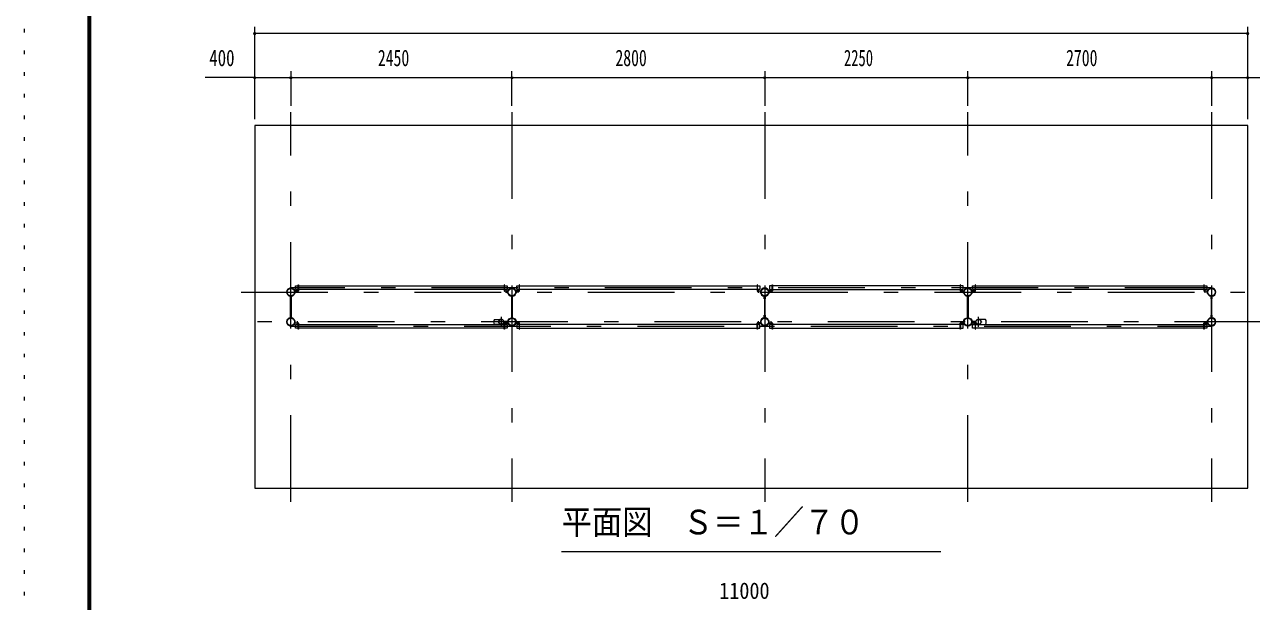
# Model space of a CAD drawing. Units: millimetres, scale not verified, with parts at other scales. Extents: x -32712 to 32715, y -14700 to 14700.
# Drawn here: x -8865 to 4726, y -5647 to 748 of the extents above; entities that cross this region are included whole.
import ezdxf
from ezdxf.enums import TextEntityAlignment as Align

# ---------------------------------------------------------------- set-up
doc = ezdxf.new("R2010")
doc.units = ezdxf.units.MM
doc.header["$LTSCALE"] = 80
doc.linetypes.add('USER3', pattern=[24, 12, -5, 2, -5])
doc.linetypes.add('USER4', pattern=[3, 0.5, -2.5])
for name, color, linetype, lineweight in [('0-2_1-07BOLD', 7, 'Continuous', 18), ('0-3_1-27CENTER', 3, 'USER3', 18), ('0-5_1-57DIM', 3, 'Continuous', 18), ('0-C_F-F1PAPER', 5, 'Continuous', 18), ('0-D_F-E_J_ADD', 5, 'USER4', 18)]:
    doc.layers.add(name, color=color, linetype=linetype, lineweight=lineweight)
doc.styles.add('ＭＳ ゴシック', font='')
doc.styles.get('ＭＳ ゴシック').set_extended_font_data('MS Gothic')

msp = doc.modelspace()

# ---------------------------------------------------------------- linework, layer by layer
at = {"layer": '0-2_1-07BOLD'}
for p, q in [((-5831.02, -2146.96), (-3550.12, -2146.96)), ((-3381.02, -2146.96), (-750.12, -2146.96)), ((1499.89, -2146.96), (-581.02, -2146.96)), ((1668.99, -2146.96), (4199.89, -2146.96)), ((-5918.56, -2503.01), (-5918.56, -2261.91)), ((-5912.57, -2261.91), (-5912.57, -2503.01)), ((-5871.02, -2209.46), (-5871.02, -2229.46)), ((-5836.22, -2204.26), (-5865.82, -2204.26)), ((-5865.82, -2207.46), (-5836.22, -2207.46)), ((-3550.12, -2189.66), (-5831.02, -2189.66)), ((-3518.07, -2189.66), (-3546.92, -2189.66)), ((-3544.92, -2204.26), (-3515.32, -2204.26)), ((-3515.32, -2207.46), (-3544.92, -2207.46)), ((-3468.56, -2503.01), (-3468.56, -2261.91)), ((-3462.57, -2261.91), (-3462.57, -2503.01)), ((-3386.22, -2204.26), (-3415.82, -2204.26)), ((-3415.82, -2207.46), (-3386.22, -2207.46)), ((-750.12, -2189.66), (-3381.02, -2189.66)), ((-718.07, -2189.66), (-746.92, -2189.66)), ((-744.92, -2204.26), (-715.32, -2204.26)), ((-715.32, -2207.46), (-744.92, -2207.46)), ((-710.12, -2209.46), (-710.12, -2229.46)), ((-668.56, -2261.91), (-668.56, -2503.01)), ((-662.56, -2503.01), (-662.56, -2261.91)), ((-615.82, -2204.26), (-586.22, -2204.26)), ((-586.22, -2207.46), (-615.82, -2207.46)), ((-581.02, -2189.66), (1499.89, -2189.66)), ((1503.09, -2189.66), (1531.94, -2189.66)), ((1505.09, -2204.26), (1534.69, -2204.26)), ((1534.69, -2207.46), (1505.09, -2207.46)), ((1581.43, -2503.01), (1581.43, -2261.91)), ((1587.43, -2261.91), (1587.43, -2503.01)), ((1663.78, -2204.26), (1634.19, -2204.26)), ((1634.19, -2207.46), (1663.78, -2207.46)), ((4199.89, -2189.66), (1668.99, -2189.66)), ((4231.94, -2189.66), (4203.09, -2189.66)), ((4205.09, -2204.26), (4234.69, -2204.26)), ((4234.69, -2207.46), (4205.09, -2207.46)), ((4239.89, -2209.46), (4239.89, -2229.46)), ((4281.43, -2261.91), (4281.43, -2503.01)), ((4287.43, -2503.01), (4287.43, -2261.91)), ((-5865.82, -2557.46), (-5836.22, -2557.46)), ((-5836.22, -2560.66), (-5865.82, -2560.66)), ((-5831.02, -2575.26), (-3550.12, -2575.26)), ((-3660.67, -2519.96), (-3593.08, -2519.96)), ((-3593.08, -2574.96), (-3660.67, -2574.96)), ((-3556.23, -2544.45), (-3510.02, -2544.45)), ((-3510.02, -2550.45), (-3556.23, -2550.45)), ((-3511.49, -2542.85), (-3554.83, -2542.85)), ((-3554.83, -2552.06), (-3511.49, -2552.06)), ((-3546.92, -2575.26), (-3518.07, -2575.26)), ((-3515.32, -2557.46), (-3544.92, -2557.46)), ((-3544.92, -2560.66), (-3515.32, -2560.66)), ((-3510.12, -2555.46), (-3510.12, -2535.46)), ((-3421.02, -2555.46), (-3421.02, -2535.46)), ((-3415.82, -2557.46), (-3386.22, -2557.46)), ((-3386.22, -2560.66), (-3415.82, -2560.66)), ((-750.12, -2575.26), (-3381.02, -2575.26)), ((-718.07, -2575.26), (-746.92, -2575.26)), ((-715.32, -2557.46), (-744.92, -2557.46)), ((-744.92, -2560.66), (-715.32, -2560.66)), ((-615.82, -2557.46), (-586.22, -2557.46)), ((-586.22, -2560.66), (-615.82, -2560.66)), ((1499.89, -2575.26), (-581.02, -2575.26)), ((1531.94, -2575.26), (1503.09, -2575.26)), ((1534.69, -2557.46), (1505.09, -2557.46)), ((1505.09, -2560.66), (1534.69, -2560.66)), ((1539.89, -2555.46), (1539.89, -2535.46)), ((1628.88, -2544.45), (1675.1, -2544.45)), ((1675.1, -2550.45), (1628.88, -2550.45)), ((1673.7, -2542.85), (1630.35, -2542.85)), ((1630.35, -2552.06), (1673.7, -2552.06)), ((1634.19, -2557.46), (1663.78, -2557.46)), ((1663.78, -2560.66), (1634.19, -2560.66)), ((1668.99, -2575.26), (4199.89, -2575.26)), ((1779.53, -2519.96), (1711.95, -2519.96)), ((1711.95, -2574.96), (1779.53, -2574.96)), ((4203.09, -2562.66), (4203.09, -2628.46)), ((4234.69, -2557.46), (4205.09, -2557.46)), ((4205.09, -2560.66), (4234.69, -2560.66)), ((-3550.12, -2617.96), (-5831.02, -2617.96)), ((-3381.02, -2617.96), (-750.12, -2617.96)), ((-581.02, -2617.96), (1499.89, -2617.96)), ((4199.89, -2617.96), (1668.99, -2617.96)), ((4231.94, -2617.96), (4203.09, -2617.96))]:
    msp.add_line(p, q, dxfattribs=at)
msp.add_lwpolyline([(4684.44, -4392.46), (4684.44, -372.46), (-6315.57, -372.46), (-6315.57, -4392.46)], close=True, dxfattribs=at)
for points in [[(-5834.22, -2189.66), (-5863.07, -2189.66), (-5863.07, -2146.96), (-5834.22, -2146.96)], [(-5834.22, -2202.26), (-5834.22, -2136.46), (-5831.02, -2136.46), (-5831.02, -2202.26)], [(-3546.92, -2202.26), (-3546.92, -2136.46), (-3550.12, -2136.46), (-3550.12, -2202.26)], [(-3546.92, -2146.96), (-3518.07, -2146.96), (-3518.07, -2189.66)], [(-3384.22, -2189.66), (-3413.07, -2189.66), (-3413.07, -2146.96), (-3384.22, -2146.96)], [(-3381.02, -2202.26), (-3381.02, -2136.46), (-3384.22, -2136.46), (-3384.22, -2202.26)], [(-746.92, -2202.26), (-746.92, -2136.46), (-750.12, -2136.46), (-750.12, -2202.26)], [(-746.92, -2146.96), (-718.07, -2146.96), (-718.07, -2189.66)], [(-584.22, -2146.96), (-613.07, -2146.96), (-613.07, -2189.66), (-584.22, -2189.66)], [(-584.22, -2202.26), (-584.22, -2136.46), (-581.02, -2136.46), (-581.02, -2202.26)], [(1503.09, -2202.26), (1503.09, -2136.46), (1499.89, -2136.46), (1499.89, -2202.26)], [(1531.94, -2189.66), (1531.94, -2146.96), (1503.09, -2146.96)], [(1665.79, -2189.66), (1636.94, -2189.66), (1636.94, -2146.96), (1665.79, -2146.96)], [(1668.99, -2202.26), (1668.99, -2136.46), (1665.78, -2136.46), (1665.78, -2202.26)], [(4203.09, -2202.26), (4203.09, -2136.46), (4199.89, -2136.46), (4199.89, -2202.26)], [(4203.09, -2146.96), (4231.94, -2146.96), (4231.94, -2189.66)], [(-5920.17, -2263.38), (-5920.17, -2292.46), (-5918.56, -2292.46)], [(-5912.57, -2292.46), (-5910.96, -2292.46), (-5910.96, -2263.38)], [(-5871.02, -2229.46), (-5867.82, -2229.46), (-5867.82, -2209.46)], [(-3510.12, -2209.46), (-3510.12, -2229.46), (-3513.32, -2229.46), (-3513.32, -2209.46)], [(-3470.17, -2263.38), (-3470.17, -2292.46), (-3468.56, -2292.46)], [(-3462.57, -2292.46), (-3460.96, -2292.46), (-3460.96, -2263.38)], [(-3417.82, -2209.46), (-3417.82, -2229.46), (-3421.02, -2229.46), (-3421.02, -2209.46)], [(-710.12, -2229.46), (-713.32, -2229.46), (-713.32, -2209.46)], [(-668.56, -2292.46), (-670.17, -2292.46), (-670.17, -2263.38)], [(-660.96, -2263.38), (-660.96, -2292.46), (-662.56, -2292.46)], [(-617.82, -2209.46), (-617.82, -2229.46), (-621.02, -2229.46), (-621.02, -2209.46)], [(1539.88, -2209.46), (1539.88, -2229.46), (1536.69, -2229.46), (1536.69, -2209.46)], [(1579.83, -2263.38), (1579.83, -2292.46), (1581.43, -2292.46)], [(1587.43, -2292.46), (1589.03, -2292.46), (1589.03, -2263.38)], [(1632.18, -2209.46), (1632.18, -2229.46), (1628.99, -2229.46), (1628.99, -2209.46)], [(4239.89, -2229.46), (4236.69, -2229.46), (4236.69, -2209.46)], [(4281.43, -2292.46), (4279.83, -2292.46), (4279.83, -2263.38)], [(4289.03, -2263.38), (4289.03, -2292.46), (4287.43, -2292.46)], [(-5918.56, -2472.46), (-5920.17, -2472.46), (-5920.17, -2501.54)], [(-5910.96, -2501.54), (-5910.96, -2472.46), (-5912.57, -2472.46)], [(-5867.82, -2555.46), (-5867.82, -2535.46), (-5871.02, -2535.46), (-5871.02, -2555.46)], [(-5834.22, -2617.96), (-5863.07, -2617.96), (-5863.07, -2575.26), (-5834.22, -2575.26)], [(-5831.02, -2562.66), (-5831.02, -2628.46), (-5834.22, -2628.46), (-5834.22, -2562.66)], [(-3546.92, -2562.66), (-3546.92, -2628.46), (-3550.12, -2628.46), (-3550.12, -2562.66)], [(-3518.07, -2575.26), (-3518.07, -2617.96), (-3546.92, -2617.96)], [(-3510.12, -2535.46), (-3513.32, -2535.46), (-3513.32, -2555.46)], [(-3468.56, -2472.46), (-3470.17, -2472.46), (-3470.17, -2501.54)], [(-3460.96, -2501.54), (-3460.96, -2472.46), (-3462.57, -2472.46)], [(-3421.02, -2535.46), (-3417.82, -2535.46), (-3417.82, -2555.46)], [(-3384.22, -2575.26), (-3413.07, -2575.26), (-3413.07, -2617.96), (-3384.22, -2617.96)], [(-3384.22, -2562.66), (-3384.22, -2628.46), (-3381.02, -2628.46), (-3381.02, -2562.66)], [(-746.92, -2562.66), (-746.92, -2628.46), (-750.12, -2628.46), (-750.12, -2562.66)], [(-746.92, -2617.96), (-718.07, -2617.96), (-718.07, -2575.26)], [(-710.12, -2555.46), (-710.12, -2535.46), (-713.32, -2535.46), (-713.32, -2555.46)], [(-670.17, -2501.54), (-670.17, -2472.46), (-668.56, -2472.46)], [(-662.56, -2472.46), (-660.96, -2472.46), (-660.96, -2501.54)], [(-617.82, -2555.46), (-617.82, -2535.46), (-621.02, -2535.46), (-621.02, -2555.46)], [(-584.22, -2575.26), (-613.07, -2575.26), (-613.07, -2617.96), (-584.22, -2617.96)], [(-581.02, -2562.66), (-581.02, -2628.46), (-584.22, -2628.46), (-584.22, -2562.66)], [(1503.09, -2562.66), (1503.09, -2628.46), (1499.89, -2628.46), (1499.89, -2562.66)], [(1503.09, -2617.96), (1531.94, -2617.96), (1531.94, -2575.26)], [(1539.89, -2535.46), (1536.69, -2535.46), (1536.69, -2555.46)], [(1581.43, -2472.46), (1579.83, -2472.46), (1579.83, -2501.54)], [(1589.03, -2501.54), (1589.03, -2472.46), (1587.43, -2472.46)], [(1628.99, -2555.46), (1628.99, -2535.46), (1632.19, -2535.46), (1632.19, -2555.46)], [(1665.79, -2617.96), (1636.94, -2617.96), (1636.94, -2575.26), (1665.79, -2575.26)], [(1665.79, -2562.66), (1665.79, -2628.46), (1668.99, -2628.46), (1668.99, -2562.66)], [(4203.09, -2628.46), (4199.89, -2628.46), (4199.89, -2562.66)], [(4203.09, -2575.26), (4231.94, -2575.26), (4231.94, -2617.96)], [(4236.69, -2555.46), (4236.69, -2535.46), (4239.89, -2535.46), (4239.89, -2555.46)], [(4279.83, -2501.54), (4279.83, -2472.46), (4281.43, -2472.46)], [(4287.43, -2472.46), (4289.03, -2472.46), (4289.03, -2501.54)]]:
    msp.add_lwpolyline(points, dxfattribs=at)
for centre, radius in [((-5915.57, -2217.46), 44.55), ((-5915.57, -2169.06), 2.25), ((-3465.57, -2217.46), 44.55), ((-3465.57, -2169.06), 2.25), ((-665.57, -2217.46), 44.55), ((-665.57, -2169.06), 3.85), ((-665.57, -2169.06), 2.25), ((1584.44, -2217.46), 44.55), ((1584.44, -2169.06), 2.25), ((4284.44, -2217.46), 44.55), ((4284.44, -2169.06), 2.25), ((-5915.57, -2217.46), 40.35), ((-3465.57, -2217.46), 40.35), ((-665.57, -2217.46), 40.35), ((1584.44, -2217.46), 40.35), ((4284.44, -2217.46), 40.35), ((-5915.57, -2547.46), 44.55), ((-5915.57, -2547.46), 40.35), ((-3614.92, -2547.46), 2.25), ((-3583.57, -2547.46), 27.5), ((-3465.57, -2547.46), 46.15), ((-3465.57, -2547.46), 44.55), ((-3465.57, -2547.46), 40.35), ((-3417.17, -2547.46), 2.25), ((-665.57, -2547.46), 44.55), ((-665.57, -2547.46), 40.35), ((1536.03, -2547.46), 2.25), ((1584.44, -2547.46), 46.15), ((1584.44, -2547.46), 44.55), ((1584.44, -2547.46), 40.35), ((1702.44, -2547.46), 27.5), ((1733.78, -2547.46), 2.25), ((4284.44, -2547.46), 44.55), ((4284.44, -2547.46), 40.35), ((-5915.57, -2595.86), 2.25), ((-3465.57, -2595.86), 2.25), ((-665.57, -2595.86), 3.85), ((-665.57, -2595.86), 2.25), ((1584.44, -2595.86), 2.25), ((4284.44, -2595.86), 2.25)]:
    msp.add_circle(centre, radius, dxfattribs=at)
for centre, radius, start, end in [((-5915.57, -2217.46), 46.15, 93.78961, 264.28209), ((-5915.57, -2169.06), 3.85, 322.09525, 270.00276), ((-5915.57, -2217.46), 46.15, 275.72758, 90.00154), ((-3465.57, -2217.46), 46.15, 93.78961, 264.28209), ((-3465.57, -2169.06), 3.85, 322.09525, 270.00276), ((-3465.57, -2217.46), 46.15, 275.72758, 90.00154), ((-665.57, -2217.46), 46.15, 275.71791, 264.28209), ((1584.44, -2217.46), 46.15, 89.99846, 264.27242), ((1584.44, -2169.06), 3.85, 269.99724, 217.90475), ((1584.44, -2217.46), 46.15, 275.71791, 86.21039), ((4284.43, -2217.46), 46.15, 89.99846, 264.27242), ((4284.44, -2169.06), 3.85, 269.99724, 217.90475), ((4284.43, -2217.46), 46.15, 275.71791, 86.21039), ((-5865.82, -2209.46), 5.2, 90, 180), ((-5865.82, -2209.46), 2, 90, 180), ((-5836.22, -2202.26), 2, 270, 0), ((-5836.22, -2202.26), 5.2, 270, 0), ((-3544.92, -2202.26), 5.2, 180, 270), ((-3544.92, -2202.26), 2, 180, 270), ((-3515.32, -2209.46), 5.2, 0, 90), ((-3515.32, -2209.46), 2, 0, 90), ((-3415.82, -2209.46), 5.2, 90, 180), ((-3415.82, -2209.46), 2, 90, 180), ((-3386.22, -2202.26), 2, 270, 0), ((-3386.22, -2202.26), 5.2, 270, 0), ((-744.92, -2202.26), 5.2, 180, 270), ((-744.92, -2202.26), 2, 180, 270), ((-715.32, -2209.46), 5.2, 0, 90), ((-715.32, -2209.46), 2, 0, 90), ((-615.82, -2209.46), 5.2, 90, 180), ((-615.82, -2209.46), 2, 90, 180), ((-586.22, -2202.26), 2, 270, 0), ((-586.22, -2202.26), 5.2, 270, 0), ((1505.09, -2202.26), 5.2, 180, 270), ((1505.09, -2202.26), 2, 180, 270), ((1534.69, -2209.46), 5.2, 0, 90), ((1534.69, -2209.46), 2, 0, 90), ((1634.19, -2209.46), 5.2, 90, 180), ((1634.19, -2209.46), 2, 90, 180), ((1663.78, -2202.26), 2, 270, 0), ((1663.78, -2202.26), 5.2, 270, 0), ((4205.09, -2202.26), 5.2, 180, 270), ((4205.09, -2202.26), 2, 180, 270), ((4234.69, -2209.46), 5.2, 0, 90), ((4234.69, -2209.46), 2, 0, 90), ((-5915.57, -2547.46), 46.15, 95.71837, 266.21085), ((-5915.57, -2547.46), 46.15, 269.99892, 84.27287), ((-5865.82, -2555.46), 5.2, 180, 270), ((-5865.82, -2555.46), 2, 180, 270), ((-5836.22, -2562.66), 5.2, 0, 90), ((-5836.22, -2562.66), 2, 0, 90), ((-3625.17, -2547.46), 44.9, 142.23546, 217.76454), ((-3614.92, -2547.46), 3.85, 51.34222, 0), ((-3583.57, -2547.46), 29.1, 9.09488, 180), ((-3583.57, -2547.46), 29.1, 185.93016, 252.80957), ((-3566.16, -2547.46), 44.9, 142.23546, 160.41136), ((-3566.16, -2547.46), 44.9, 199.58864, 217.76454), ((-3583.57, -2547.46), 29.1, 287.19043, 350.90512), ((-3544.92, -2562.66), 5.2, 90, 180), ((-3544.92, -2562.66), 2, 90, 180), ((-3515.32, -2555.46), 2, 270, 0), ((-3515.32, -2555.46), 5.2, 270, 0), ((-3417.17, -2547.46), 3.85, 180, 127.90752), ((-3415.82, -2555.46), 5.2, 180, 270), ((-3415.82, -2555.46), 2, 180, 270), ((-3386.22, -2562.66), 5.2, 0, 90), ((-3386.22, -2562.66), 2, 0, 90), ((-744.92, -2562.66), 5.2, 90, 180), ((-744.92, -2562.66), 2, 90, 180), ((-715.32, -2555.46), 2, 270, 0), ((-715.32, -2555.46), 5.2, 270, 0), ((-665.57, -2547.46), 46.15, 95.71837, 84.28163), ((-615.82, -2555.46), 5.2, 180, 270), ((-615.82, -2555.46), 2, 180, 270), ((-586.22, -2562.66), 5.2, 0, 90), ((-586.22, -2562.66), 2, 0, 90), ((1505.09, -2562.66), 5.2, 90, 180), ((1505.09, -2562.66), 2, 90, 180), ((1536.03, -2547.46), 3.85, 52.09248, 0), ((1534.69, -2555.46), 2, 270, 0), ((1534.69, -2555.46), 5.2, 270, 0), ((1634.19, -2555.46), 5.2, 180, 270), ((1634.19, -2555.46), 2, 180, 270), ((1663.78, -2562.66), 5.2, 0, 90), ((1663.78, -2562.66), 2, 0, 90), ((1702.44, -2547.46), 29.1, 0, 170.90512), ((1702.44, -2547.46), 29.1, 189.09488, 252.80957), ((1702.44, -2547.46), 29.1, 287.19043, 354.06984), ((1685.03, -2547.46), 44.9, 19.58864, 37.76454), ((1685.03, -2547.46), 44.9, 322.23546, 340.41136), ((1733.78, -2547.46), 3.85, 180, 128.65778), ((1744.04, -2547.46), 44.9, 322.23546, 37.76454), ((4205.09, -2562.66), 5.2, 90, 180), ((4205.09, -2562.66), 2, 90, 180), ((4234.69, -2555.46), 2, 270, 0), ((4234.69, -2555.46), 5.2, 270, 0), ((4284.43, -2547.46), 46.15, 95.72713, 270.00108), ((4284.43, -2547.46), 46.15, 273.78915, 84.28163), ((-5915.57, -2595.86), 3.85, 90, 37.90752), ((-3465.57, -2595.86), 3.85, 90, 37.90752), ((1584.44, -2595.86), 3.85, 142.09248, 90), ((4284.44, -2595.86), 3.85, 142.09248, 90)]:
    msp.add_arc(centre, radius, start, end, dxfattribs=at)
at = {"layer": '0-3_1-27CENTER'}
for p, q in [((-5915.57, -4542.46), (-5915.57, -222.46)), ((-3465.57, -222.46), (-3465.57, -4542.46)), ((-665.57, -222.46), (-665.57, -4542.46)), ((1584.44, -4542.46), (1584.44, -222.46)), ((4284.44, -222.46), (4284.44, -4542.46)), ((4284.44, -2168.31), (-5915.57, -2168.31)), ((-6465.57, -2217.46), (4834.44, -2217.46)), ((-5846.02, -2184.66), (-5846.02, -2226.46)), ((-3535.12, -2184.66), (-3535.12, -2226.46)), ((-3396.02, -2226.46), (-3396.02, -2184.66)), ((-735.12, -2226.46), (-735.12, -2184.66)), ((-596.02, -2184.66), (-596.02, -2226.46)), ((1514.89, -2226.46), (1514.89, -2184.66)), ((1653.99, -2184.66), (1653.99, -2226.46)), ((4214.89, -2226.46), (4214.89, -2184.66)), ((4834.44, -2547.46), (-6465.57, -2547.46)), ((-5846.02, -2538.46), (-5846.02, -2580.26)), ((-3583.57, -2492.46), (-3583.57, -2602.46)), ((-3535.12, -2538.46), (-3535.12, -2580.26)), ((-3533.09, -2558.22), (-3533.09, -2536.69)), ((-3396.02, -2580.26), (-3396.02, -2538.46)), ((-735.12, -2580.26), (-735.12, -2538.46)), ((-596.02, -2538.46), (-596.02, -2580.26)), ((1514.89, -2538.46), (1514.89, -2580.26)), ((1651.96, -2536.69), (1651.96, -2558.22)), ((1653.99, -2580.26), (1653.99, -2538.46)), ((1702.44, -2602.46), (1702.44, -2492.46)), ((4214.89, -2580.26), (4214.89, -2538.46)), ((-5915.57, -2596.61), (4284.44, -2596.61))]:
    msp.add_line(p, q, dxfattribs=at)
at = {"layer": '0-5_1-57DIM'}
for p, q in [((-6315.57, -302.46), (-6315.57, 722.54)), ((4684.43, -302.46), (4684.43, 722.54)), ((-6301.57, 652.54), (-6329.57, 652.54)), ((-6315.57, 652.54), (4684.43, 652.54)), ((4698.43, 652.54), (4670.43, 652.54)), ((-6315.57, 162.54), (-6865.07, 162.54)), ((-6301.57, 162.54), (-6329.57, 162.54)), ((-6315.57, 162.54), (-5915.57, 162.54)), ((-5901.57, 162.54), (-5929.57, 162.54)), ((-5915.57, 232.54), (-5915.57, -152.46)), ((-5915.57, 162.54), (-3465.57, 162.54)), ((-3451.57, 162.54), (-3479.57, 162.54)), ((-3465.57, -152.46), (-3465.57, 232.54)), ((-3465.57, 162.54), (-665.57, 162.54)), ((-651.57, 162.54), (-679.57, 162.54)), ((-665.57, 232.54), (-665.57, -152.46)), ((-665.57, 162.54), (1584.43, 162.54)), ((1598.43, 162.54), (1570.43, 162.54)), ((1584.43, -152.46), (1584.43, 232.54)), ((1584.43, 162.54), (4284.43, 162.54)), ((4298.43, 162.54), (4270.43, 162.54)), ((4284.43, 232.54), (4284.43, -152.46)), ((4284.43, 162.54), (4684.43, 162.54)), ((4698.43, 162.54), (4670.43, 162.54)), ((4684.43, 162.54), (5233.93, 162.54)), ((-2915.57, -5092.46), (1284.43, -5092.46))]:
    msp.add_line(p, q, dxfattribs=at)
for centre in [(-6315.57, 652.54), (4684.43, 652.54), (-6315.57, 162.54), (-5915.57, 162.54), (-3465.57, 162.54), (-665.57, 162.54), (1584.43, 162.54), (4284.43, 162.54), (4684.43, 162.54)]:
    msp.add_arc(centre, 14, 180, 0, dxfattribs=at)
at = {"layer": '0-C_F-F1PAPER'}
for points in [[(32014.97, -14000), (32014.97, 14140), (-8165.02, 14140), (-8165.02, -14000)], [(32011.47, -13996.5), (32011.47, 14136.5), (-8161.52, 14136.5), (-8161.52, -13996.5)], [(32007.97, -13993), (-8158.02, -13993), (-8158.02, 14133), (32007.97, 14133)], [(32004.47, -13989.5), (32004.47, 14129.5), (-8154.52, 14129.5), (-8154.52, -13989.5)], [(32000.97, -13986), (-8151.02, -13986), (-8151.02, 14126), (32000.97, 14126)], [(31997.47, -13982.5), (31997.47, 14122.5), (-8147.52, 14122.5), (-8147.52, -13982.5)], [(31993.97, -13979), (-8144.02, -13979), (-8144.02, 14119), (31993.97, 14119)], [(31990.48, -13975.5), (31990.48, 14115.5), (-8140.52, 14115.5), (-8140.52, -13975.5)], [(31986.97, -13972), (31986.97, 14112), (-8137.02, 14112), (-8137.02, -13972)], [(31983.47, -13968.5), (31983.47, 14108.5), (-8133.52, 14108.5), (-8133.52, -13968.5)], [(31979.97, -13965), (-8130.02, -13965), (-8130.02, 14105), (31979.97, 14105)]]:
    msp.add_lwpolyline(points, close=True, dxfattribs=at)
at = {"layer": '0-D_F-E_J_ADD'}
msp.add_lwpolyline([(32714.98, -14700), (-8865.02, -14700), (-8865.02, 14700), (32714.98, 14700)], close=True, dxfattribs=at)

# ---------------------------------------------------------------- texts
at = {"layer": '0-5_1-57DIM', "color": 7, "style": 'ＭＳ ゴシック'}
for s, height, width, p in [('400', 182.3, 0.75, (-6817.99, 232.54)), ('2450', 182.3, 0.7, (-4950.98, 232.54)), ('2800', 182.3, 0.7, (-2319.35, 232.54)), ('2250', 182.3, 0.65, (212.08, 232.54)), ('2700', 182.3, 0.7, (2673.19, 232.54)), ('平面図\u3000Ｓ＝１／７０', 273.5, 0.9, (-2915.57, -4985.15)), ('11000', 182.3, 0.9, (-1169.83, -5672.46))]:
    msp.add_text(s, height=height, dxfattribs=dict(at, width=width)).set_placement(p, align=Align.BOTTOM_LEFT)

doc.saveas('drawing.dxf')
